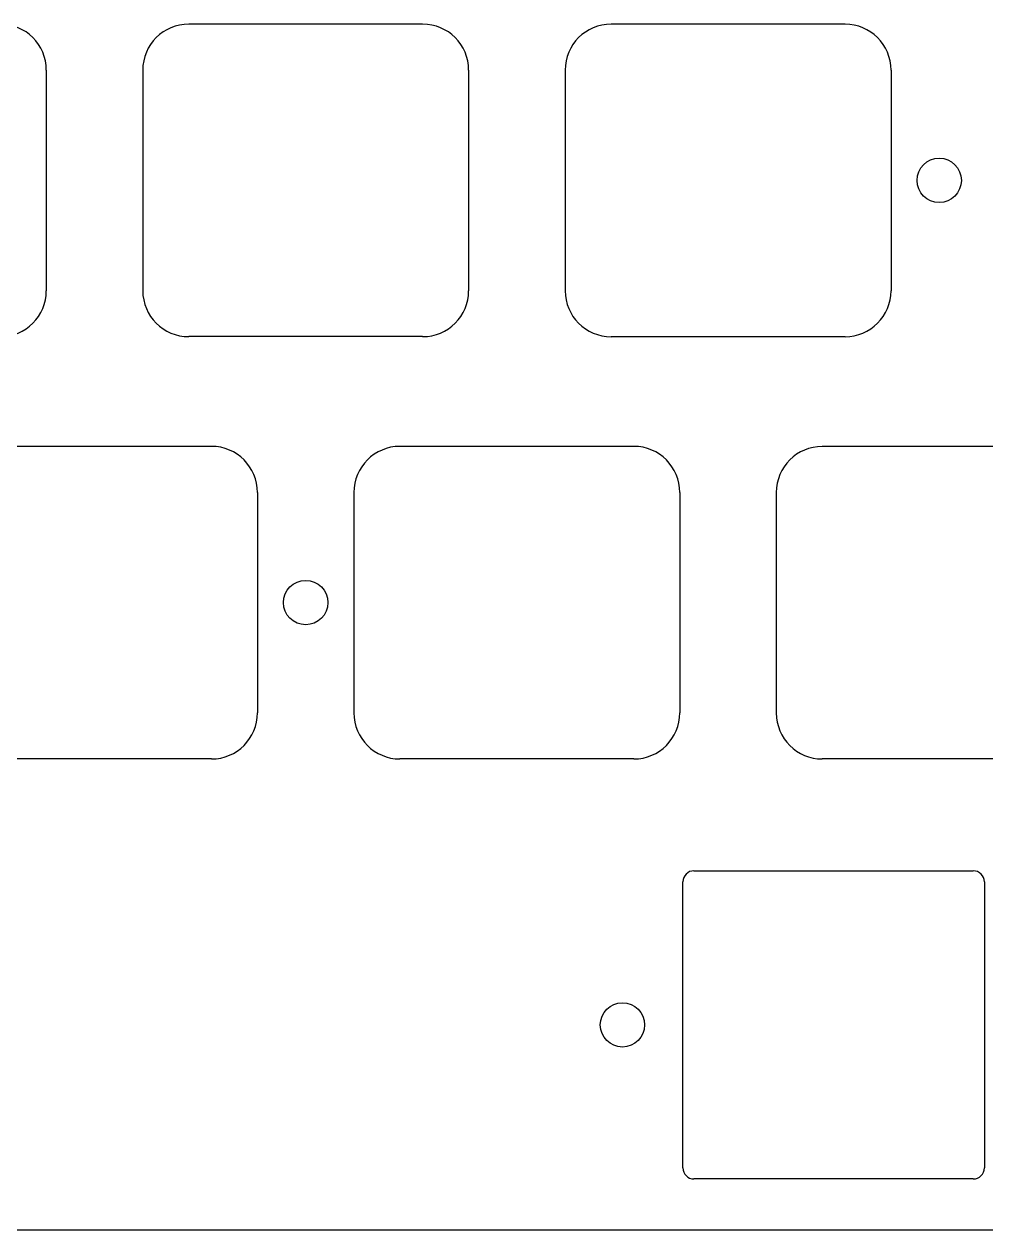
# Model space of a CAD drawing. Header units: millimetres. Extents: x -9 to 276, y -90 to 14.
# Drawn here: x 134.9 to 178.3, y -85.5 to -31.1 of the extents above; entities that cross this region are included whole.
import ezdxf

# ---------------------------------------------------------------- set-up
doc = ezdxf.new("R2010")
doc.units = ezdxf.units.MM
doc.layers.add('BLACK', color=7, linetype='CONTINUOUS')

msp = doc.modelspace()

# ---------------------------------------------------------------- linework, layer by layer
at = {"layer": 'BLACK', "linetype": 'Continuous'}
for p, q in [((152.9154, -31.0541), (142.365399, -31.0541)), ((171.96685, -31.05615), (161.416849, -31.05615)), ((135.9404, -33.1291), (135.9404, -43.0791)), ((140.2904, -33.1291), (140.2904, -43.079101)), ((154.9904, -33.1291), (154.9904, -43.0791)), ((159.34185, -33.13115), (159.34185, -43.081151)), ((174.04185, -33.13115), (174.04185, -43.08115)), ((152.9154, -45.1541), (142.3654, -45.1541)), ((171.96685, -45.15615), (161.41685, -45.15615)), ((143.3904, -50.1041), (132.840399, -50.1041)), ((162.4404, -50.1041), (151.890399, -50.1041)), ((181.49185, -50.10615), (170.941849, -50.10615)), ((145.4654, -52.1791), (145.4654, -62.1291)), ((149.8154, -52.1791), (149.8154, -62.129101)), ((164.5154, -52.1791), (164.5154, -62.1291)), ((168.86685, -52.18115), (168.86685, -62.131151)), ((143.3904, -64.2041), (132.8404, -64.2041)), ((162.4404, -64.2041), (151.8904, -64.2041)), ((181.49185, -64.20615), (170.94185, -64.20615)), ((165.15, -69.25), (177.75, -69.25)), ((164.65, -82.65), (164.65, -69.75)), ((178.25, -69.75), (178.25, -82.65)), ((177.75, -83.15), (165.15, -83.15)), ((129.78702, -85.45), (143.327532, -85.45)), ((143.327532, -85.45), (150.097789, -85.45)), ((150.097789, -85.45), (156.868045, -85.45)), ((156.868045, -85.45), (163.638301, -85.45)), ((163.638301, -85.45), (170.408557, -85.45)), ((170.408557, -85.45), (177.178813, -85.45)), ((177.178813, -85.45), (183.94907, -85.45))]:
    msp.add_line(p, q, dxfattribs=at)
at = {"layer": 'BLACK'}
for centre in [(176.21395, -38.10205), (147.63895, -57.15205), (161.92645, -76.20205)]:
    msp.add_circle(centre, 1, dxfattribs=at)
for centre, radius, start, end in [((133.8654, -33.1291), 2.075, 0, 90), ((142.365404, -33.129104), 2.075004, 90.0001381, 179.9998896), ((152.9154, -33.1291), 2.075, 0, 90), ((161.416854, -33.131154), 2.075004, 90.0001381, 179.9998896), ((171.96685, -33.13115), 2.075, 0, 90), ((133.8654, -43.0791), 2.075, 270, 0), ((142.365402, -43.079098), 2.075002, 180.0000828, 269.9999448), ((152.9154, -43.0791), 2.075, 270, 0), ((161.416852, -43.081148), 2.075002, 180.0000828, 269.9999448), ((171.96685, -43.08115), 2.075, 270, 0), ((143.3904, -52.1791), 2.075, 0, 90), ((151.890404, -52.179104), 2.075004, 90.0001381, 179.9998896), ((162.4404, -52.1791), 2.075, 0, 90), ((170.941854, -52.181154), 2.075004, 90.0001381, 179.9998896), ((143.3904, -62.1291), 2.075, 270, 0), ((151.890402, -62.129098), 2.075002, 180.0000828, 269.9999448), ((162.4404, -62.1291), 2.075, 270, 0), ((170.941852, -62.131148), 2.075002, 180.0000828, 269.9999448), ((165.15, -69.75), 0.5, 90, 180), ((177.75, -69.75), 0.5, 0, 90), ((165.15, -82.65), 0.5, 180, 270), ((177.75, -82.65), 0.5, 270, 0)]:
    msp.add_arc(centre, radius, start, end, dxfattribs=at)

doc.saveas('drawing.dxf')
